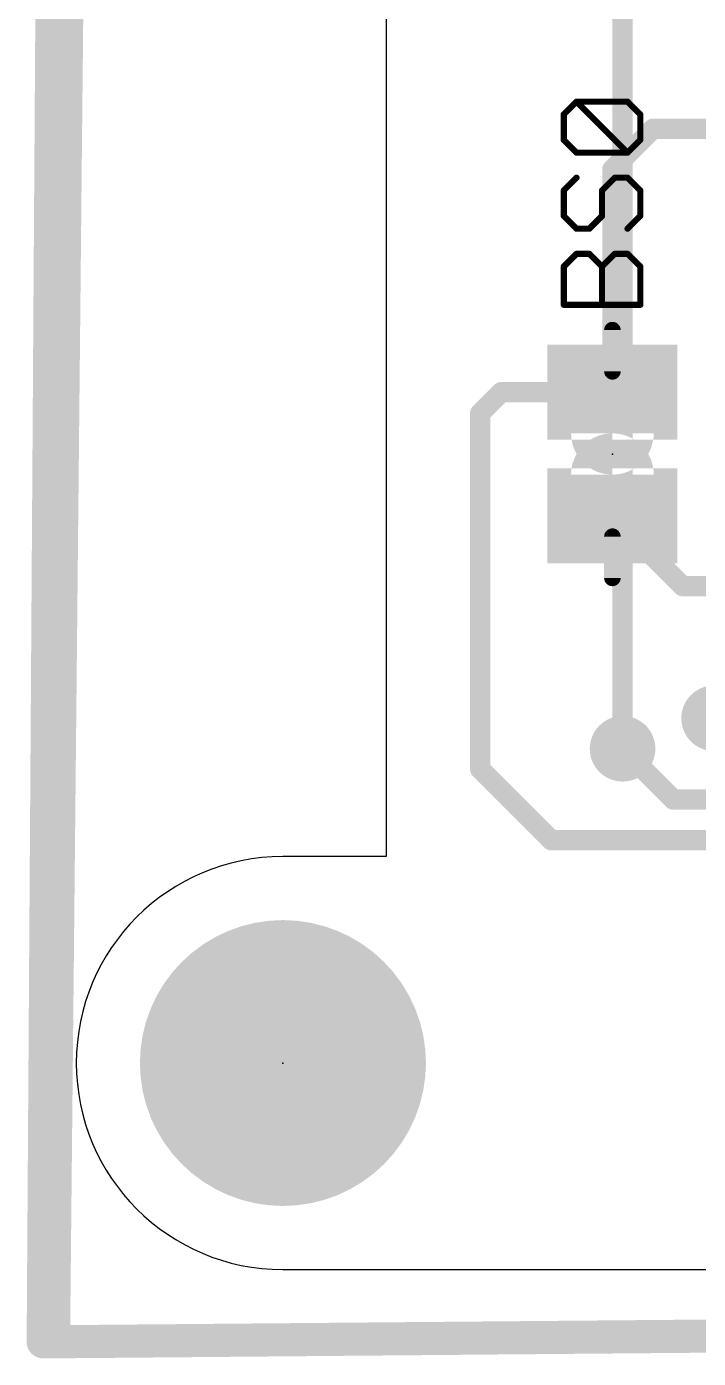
# Model space of a CAD drawing. Extents: x -22.2 to 25.3, y -18.9 to 18.8.
# Drawn here: x -22.2 to -13.94, y -18.87 to -2.49 of the extents above; entities that cross this region are included whole.
import ezdxf

# ---------------------------------------------------------------- set-up
doc = ezdxf.new("R2010")
doc.units = 0
for name, color, linetype in [('1', 12, 'CONTINUOUS'), ('16', 132, 'CONTINUOUS'), ('17', 110, 'CONTINUOUS'), ('18', 110, 'CONTINUOUS'), ('20', 53, 'CONTINUOUS'), ('23', 40, 'CONTINUOUS'), ('27', 253, 'CONTINUOUS'), ('51', 253, 'CONTINUOUS')]:
    doc.layers.add(name, color=color, linetype=linetype)

# ---------------------------------------------------------------- blocks, each defined once
blk = doc.blocks.new('RECT')
blk.add_solid([(-0.5, -0.5), (0.5, -0.5), (-0.5, 0.5), (0.5, 0.5)])
blk = doc.blocks.new('ROUNDP')
at = {"const_width": 0.5}
blk.add_lwpolyline([(0, -0.25, 1), (0, 0.25, 1), (0, -0.25)], format="xyb", dxfattribs=at)
blk = doc.blocks.new('ROUNDV')
at = {"const_width": 0.5}
blk.add_lwpolyline([(0, -0.25, 1), (0, 0.25, 1), (0, -0.25)], format="xyb", dxfattribs=at)

msp = doc.modelspace()

# ---------------------------------------------------------------- linework, layer by layer
at = {"layer": '1'}
for points, const_width in [([(-21.499, 18.577), (-21.87, -18.669)], 0.4064), ([(-15, -4.25), (-14.5, -3.75)], 0.25), ([(-14.5, -3.75), (-12.016, -3.75)], 0.25), ([(-15, -4.25), (-15, -6.988)], 0.25), ([(-16.363, -6.988), (-16.625, -7.25)], 0.25), ([(-15, -6.988), (-16.363, -6.988)], 0.25), ([(-16.625, -7.25), (-16.625, -11.625)], 0.25), ([(-14.137, -9.375), (-15, -8.512)], 0.25), ([(-12.891, -9.375), (-14.137, -9.375)], 0.25), ([(-14.25, -12), (-14.875, -11.375)], 0.25), ([(-16.625, -11.625), (-15.75, -12.5)], 0.25), ([(0.25, -12), (-14.25, -12)], 0.25), ([(-15.75, -12.5), (4.75, -12.5)], 0.25), ([(-21.87, -18.669), (21.897, -18.288)], 0.4064)]:
    msp.add_lwpolyline(points, dxfattribs=dict(at, const_width=const_width))
for points, const_width in [([(-14.5, -3.6875, 1), (-14.5, -3.8125)], 0.125), ([(-14.4558, -3.7942, 1), (-14.5442, -3.7058)], 0.125), ([(-14.9375, -4.25, 1), (-15.0625, -4.25)], 0.125), ([(-15.0442, -4.2058, 1), (-14.9558, -4.2942)], 0.125), ([(-16.363, -6.9255, 1), (-16.363, -7.0505)], 0.125), ([(-16.3188, -7.0322, 1), (-16.4072, -6.9438)], 0.125), ([(-15, -7.0505, 1), (-15, -6.9255)], 0.125), ([(-15.0625, -6.988, 1), (-14.9375, -6.988)], 0.125), ([(-16.5625, -7.25, 1), (-16.6875, -7.25)], 0.125), ([(-16.6692, -7.2058, 1), (-16.5808, -7.2942)], 0.125), ([(-14.9558, -8.4678, 1), (-15.0442, -8.5562)], 0.125), ([(-14.137, -9.3125, 1), (-14.137, -9.4375)], 0.125), ([(-14.1812, -9.4192, 1), (-14.0928, -9.3308)], 0.125), ([(-14.8308, -11.3308, 1), (-14.9192, -11.4192)], 0.125), ([(-16.5808, -11.5808, 1), (-16.6692, -11.6692)], 0.125), ([(-16.6875, -11.625, 1), (-16.5625, -11.625)], 0.125), ([(-14.25, -11.9375, 1), (-14.25, -12.0625)], 0.125), ([(-14.2942, -12.0442, 1), (-14.2058, -11.9558)], 0.125), ([(-15.75, -12.4375, 1), (-15.75, -12.5625)], 0.125), ([(-15.7942, -12.5442, 1), (-15.7058, -12.4558)], 0.125), ([(-21.8709, -18.5674, 1), (-21.8691, -18.7706)], 0.2032), ([(-21.9716, -18.668, 1), (-21.7684, -18.67)], 0.2032)]:
    msp.add_lwpolyline(points, format="xyb", dxfattribs=dict(at, const_width=const_width))
at = {"layer": '16'}
for points, const_width in [([(-21.753, 18.577), (-21.997, -18.669)], 0.4064), ([(-14.875, -11.375), (-14.875, 4.875)], 0.25), ([(-21.997, -18.669), (21.77, -18.288)], 0.4064)]:
    msp.add_lwpolyline(points, dxfattribs=dict(at, const_width=const_width))
for points, const_width in [([(-14.9375, -11.375, 1), (-14.8125, -11.375)], 0.125), ([(-21.9979, -18.5674, 1), (-21.9961, -18.7706)], 0.2032), ([(-22.0986, -18.6683, 1), (-21.8954, -18.6697)], 0.2032)]:
    msp.add_lwpolyline(points, format="xyb", dxfattribs=dict(at, const_width=const_width))
at = {"layer": '20'}
for p, q in [((-17.78, 12.7), (-17.78, -12.7)), ((-17.78, -12.7), (-19.05, -12.7)), ((-19.05, -17.78), (19.05, -17.78))]:
    msp.add_line(p, q, dxfattribs=at)
for start, end in [(90, 180), (180, 270)]:
    msp.add_arc((-19.05, -15.24), 2.54, start, end, dxfattribs=at)
at = {"layer": '23'}
for p in [(-15, -7.75), (-19.05, -15.24)]:
    msp.add_point(p, dxfattribs=at)
at = {"layer": '27', "const_width": 0.0762}
for points in [[(-15.5977, -3.5735), (-15.4409, -3.4167)], [(-15.4409, -3.4167), (-14.8139, -3.4167)], [(-14.8139, -4.0438), (-15.4409, -3.4167)], [(-14.8139, -3.4167), (-14.6571, -3.5735)], [(-15.5977, -3.887), (-15.5977, -3.5735)], [(-14.6571, -3.5735), (-14.6571, -3.887)], [(-15.4409, -4.0438), (-15.5977, -3.887)], [(-14.6571, -3.887), (-14.8139, -4.0438)], [(-14.8139, -4.0438), (-15.4409, -4.0438)], [(-15.4409, -4.3522), (-15.5977, -4.509)], [(-15.1274, -4.509), (-14.9706, -4.3522)], [(-14.9706, -4.3522), (-14.8139, -4.3522)], [(-14.8139, -4.3522), (-14.6571, -4.509)], [(-15.5977, -4.509), (-15.5977, -4.8225)], [(-15.1274, -4.8225), (-15.1274, -4.509)], [(-14.6571, -4.509), (-14.6571, -4.8225)], [(-15.5977, -4.8225), (-15.4409, -4.9793)], [(-15.2842, -4.9793), (-15.1274, -4.8225)], [(-14.6571, -4.8225), (-14.8139, -4.9793)], [(-15.4409, -4.9793), (-15.2842, -4.9793)], [(-15.5977, -5.4445), (-15.4409, -5.2877)], [(-15.4409, -5.2877), (-15.2842, -5.2877)], [(-15.2842, -5.2877), (-15.1274, -5.4445)], [(-15.1274, -5.4445), (-14.9706, -5.2877)], [(-14.9706, -5.2877), (-14.8139, -5.2877)], [(-14.8139, -5.2877), (-14.6571, -5.4445)], [(-15.5977, -5.9148), (-15.5977, -5.4445)], [(-15.1274, -5.9148), (-15.1274, -5.4445)], [(-14.6571, -5.4445), (-14.6571, -5.9148)], [(-14.6571, -5.9148), (-15.5977, -5.9148)]]:
    msp.add_lwpolyline(points, dxfattribs=at)
at = {"layer": '27', "const_width": 0.0381}
for points in [[(-15.4275, -3.4032, 1), (-15.4544, -3.4302)], [(-15.4409, -3.3976, 1), (-15.4409, -3.4357)], [(-15.4275, -3.4302, 1), (-15.4544, -3.4032)], [(-14.8004, -3.4032, 1), (-14.8273, -3.4302)], [(-14.8139, -3.4357, 1), (-14.8139, -3.3976)], [(-15.5787, -3.5735, 1), (-15.6168, -3.5735)], [(-15.6112, -3.56, 1), (-15.5842, -3.5869)], [(-14.6381, -3.5735, 1), (-14.6762, -3.5735)], [(-14.6706, -3.5869, 1), (-14.6436, -3.56)], [(-15.5842, -3.8735, 1), (-15.6112, -3.9005)], [(-15.6168, -3.887, 1), (-15.5787, -3.887)], [(-14.6762, -3.887, 1), (-14.6381, -3.887)], [(-14.6436, -3.9005, 1), (-14.6706, -3.8735)], [(-15.4409, -4.0247, 1), (-15.4409, -4.0628)], [(-15.4544, -4.0572, 1), (-15.4275, -4.0303)], [(-14.8273, -4.0303, 1), (-14.8004, -4.0572)], [(-14.8273, -4.0572, 1), (-14.8004, -4.0303)], [(-14.8139, -4.0628, 1), (-14.8139, -4.0247)], [(-15.4275, -4.3657, 1), (-15.4544, -4.3387)], [(-14.9706, -4.3332, 1), (-14.9706, -4.3713)], [(-14.9572, -4.3657, 1), (-14.9841, -4.3387)], [(-14.8004, -4.3387, 1), (-14.8273, -4.3657)], [(-14.8139, -4.3713, 1), (-14.8139, -4.3332)], [(-15.5787, -4.509, 1), (-15.6168, -4.509)], [(-15.6112, -4.4955, 1), (-15.5842, -4.5225)], [(-15.1084, -4.509, 1), (-15.1465, -4.509)], [(-15.1409, -4.4955, 1), (-15.1139, -4.5225)], [(-14.6381, -4.509, 1), (-14.6762, -4.509)], [(-14.6706, -4.5225, 1), (-14.6436, -4.4955)], [(-15.5842, -4.809, 1), (-15.6112, -4.836)], [(-15.6168, -4.8225, 1), (-15.5787, -4.8225)], [(-15.1465, -4.8225, 1), (-15.1084, -4.8225)], [(-15.1139, -4.836, 1), (-15.1409, -4.809)], [(-14.6762, -4.8225, 1), (-14.6381, -4.8225)], [(-14.6436, -4.836, 1), (-14.6706, -4.809)], [(-15.4409, -4.9602, 1), (-15.4409, -4.9983)], [(-15.4544, -4.9928, 1), (-15.4275, -4.9658)], [(-15.2976, -4.9658, 1), (-15.2707, -4.9928)], [(-15.2842, -4.9983, 1), (-15.2842, -4.9602)], [(-14.8273, -4.9658, 1), (-14.8004, -4.9928)], [(-15.4409, -5.2687, 1), (-15.4409, -5.3068)], [(-15.4275, -5.3012, 1), (-15.4544, -5.2743)], [(-15.2707, -5.2743, 1), (-15.2976, -5.3012)], [(-15.2842, -5.3068, 1), (-15.2842, -5.2687)], [(-14.9706, -5.2687, 1), (-14.9706, -5.3068)], [(-14.9572, -5.3012, 1), (-14.9841, -5.2743)], [(-14.8004, -5.2743, 1), (-14.8273, -5.3012)], [(-14.8139, -5.3068, 1), (-14.8139, -5.2687)], [(-15.5787, -5.4445, 1), (-15.6168, -5.4445)], [(-15.6112, -5.431, 1), (-15.5842, -5.458)], [(-15.1084, -5.4445, 1), (-15.1465, -5.4445)], [(-15.1409, -5.431, 1), (-15.1139, -5.458)], [(-15.1409, -5.458, 1), (-15.1139, -5.431)], [(-14.6381, -5.4445, 1), (-14.6762, -5.4445)], [(-14.6706, -5.458, 1), (-14.6436, -5.431)], [(-15.5977, -5.8958, 1), (-15.5977, -5.9339)], [(-15.6168, -5.9148, 1), (-15.5787, -5.9148)], [(-15.1465, -5.9148, 1), (-15.1084, -5.9148)], [(-14.6762, -5.9148, 1), (-14.6381, -5.9148)], [(-14.6571, -5.9339, 1), (-14.6571, -5.8958)]]:
    msp.add_lwpolyline(points, format="xyb", dxfattribs=at)
at = {"layer": '51', "const_width": 0.2032}
for points in [[(-15, -6.734), (-15, -6.226)], [(-15, -8.766), (-15, -9.274)]]:
    msp.add_lwpolyline(points, dxfattribs=at)
at = {"layer": '51'}
for points, const_width in [([(-14.9492, -6.226, 1), (-15.0508, -6.226)], 0.1016), ([(-15.0508, -6.734, 1), (-14.9492, -6.734)], 0.1016), ([(-14.873, -7.496, 1), (-15.127, -7.496)], 1.27), ([(-15.127, -8.004, 1), (-14.873, -8.004)], 1.27), ([(-14.9492, -8.766, 1), (-15.0508, -8.766)], 0.1016), ([(-15.0508, -9.274, 1), (-14.9492, -9.274)], 0.1016)]:
    msp.add_lwpolyline(points, format="xyb", dxfattribs=dict(at, const_width=const_width))

# ---------------------------------------------------------------- block references
at = {"layer": '1', "xscale": 1.1684, "yscale": 1.6002, "rotation": 90}
for p in [(-15, -6.988), (-15, -8.512)]:
    msp.add_blockref('RECT', p, dxfattribs=at)
at = {"layer": '17', "xscale": 3.516, "yscale": 3.516}
msp.add_blockref('ROUNDP', (-19.05, -15.24), dxfattribs=at)
msp.add_blockref('ROUNDP', (-19.05, -15.24), dxfattribs=at)
at = {"layer": '18', "xscale": 0.8064, "yscale": 0.8064}
for p in [(-13.75, -11), (-13.75, -11), (-14.875, -11.375), (-14.875, -11.375)]:
    msp.add_blockref('ROUNDV', p, dxfattribs=at)

doc.saveas('drawing.dxf')
